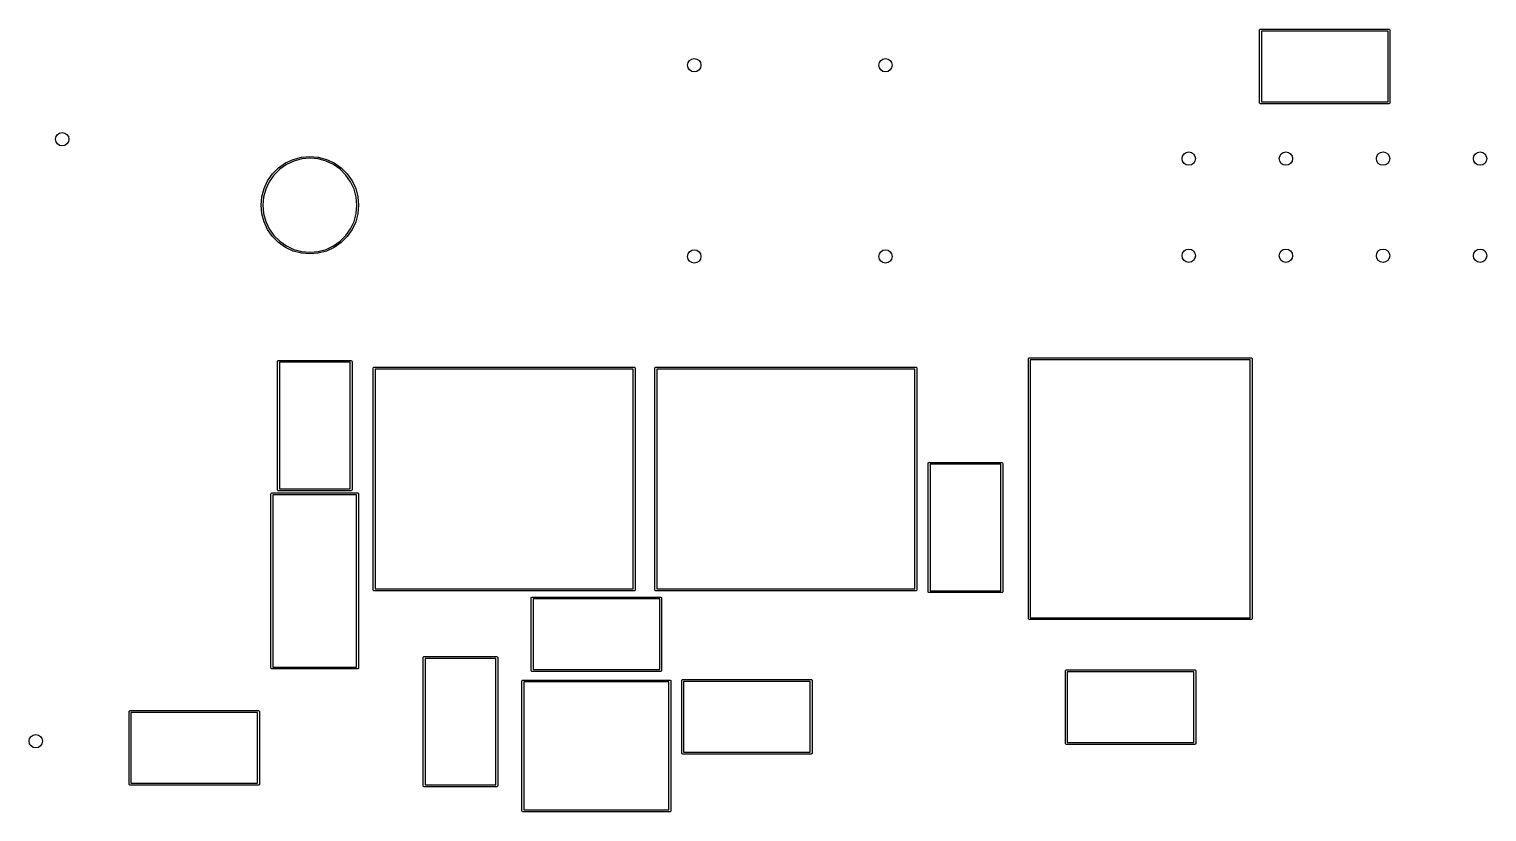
# Model space of a CAD drawing. Extents: x 0.2 to 3.3, y 0.3 to 2.52.
# Drawn here: x 0.366 to 1.867, y 1.707 to 2.513 of the extents above; entities that cross this region are included whole.
import ezdxf

# ---------------------------------------------------------------- set-up
doc = ezdxf.new("R2010")
doc.units = 0
doc.header["$MEASUREMENT"] = 0
doc.layers.add('BLACK', color=7, linetype='CONTINUOUS')

msp = doc.modelspace()

# ---------------------------------------------------------------- linework, layer by layer
at = {"layer": 'BLACK', "linetype": 'CONTINUOUS'}
for p, q in [((1.6329, 2.5128), (1.6335, 2.5133)), ((1.6329, 2.5124), (1.6329, 2.5128)), ((1.6329, 2.4376), (1.6329, 2.5124)), ((1.6335, 2.5133), (1.6339, 2.5134)), ((1.6339, 2.5134), (1.7661, 2.5134)), ((1.6348, 2.5114), (1.6348, 2.4386)), ((1.7652, 2.5114), (1.6348, 2.5114)), ((1.7652, 2.4386), (1.7652, 2.5114)), ((1.7661, 2.5134), (1.7665, 2.5133)), ((1.7665, 2.5133), (1.7671, 2.5128)), ((1.7671, 2.5128), (1.7671, 2.5124)), ((1.7671, 2.5124), (1.7671, 2.4376)), ((1.6329, 2.4372), (1.6329, 2.4376)), ((1.6335, 2.4367), (1.6329, 2.4372)), ((1.6339, 2.4366), (1.6335, 2.4367)), ((1.7661, 2.4366), (1.6339, 2.4366)), ((1.6348, 2.4386), (1.7652, 2.4386)), ((1.7665, 2.4367), (1.7661, 2.4366)), ((1.7671, 2.4372), (1.7665, 2.4367)), ((1.7671, 2.4376), (1.7671, 2.4372)), ((0.6227, 2.3705), (0.6299, 2.3755)), ((0.6308, 2.3739), (0.6239, 2.3691)), ((0.6299, 2.3755), (0.6378, 2.3792)), ((0.6384, 2.3775), (0.6308, 2.3739)), ((0.6378, 2.3792), (0.6463, 2.3814)), ((0.6466, 2.3797), (0.6384, 2.3775)), ((0.6463, 2.3814), (0.655, 2.3822)), ((0.655, 2.3804), (0.6466, 2.3797)), ((0.655, 2.3822), (0.6637, 2.3814)), ((0.6634, 2.3797), (0.655, 2.3804)), ((0.6716, 2.3775), (0.6634, 2.3797)), ((0.6637, 2.3814), (0.6722, 2.3792)), ((0.6792, 2.3739), (0.6716, 2.3775)), ((0.6722, 2.3792), (0.6801, 2.3755)), ((0.6861, 2.3691), (0.6792, 2.3739)), ((0.6801, 2.3755), (0.6873, 2.3705)), ((0.6078, 2.3492), (0.6115, 2.3571)), ((0.6115, 2.3571), (0.6165, 2.3643)), ((0.6179, 2.3631), (0.6131, 2.3562)), ((0.6165, 2.3643), (0.6227, 2.3705)), ((0.6239, 2.3691), (0.6179, 2.3631)), ((0.6921, 2.3631), (0.6861, 2.3691)), ((0.6873, 2.3705), (0.6935, 2.3643)), ((0.6969, 2.3562), (0.6921, 2.3631)), ((0.6935, 2.3643), (0.6985, 2.3571)), ((0.6985, 2.3571), (0.7022, 2.3492)), ((0.6056, 2.3407), (0.6078, 2.3492)), ((0.6095, 2.3486), (0.6073, 2.3404)), ((0.6131, 2.3562), (0.6095, 2.3486)), ((0.7005, 2.3486), (0.6969, 2.3562)), ((0.7027, 2.3404), (0.7005, 2.3486)), ((0.7022, 2.3492), (0.7044, 2.3407)), ((0.6048, 2.332), (0.6056, 2.3407)), ((0.6056, 2.3233), (0.6048, 2.332)), ((0.6073, 2.3404), (0.6066, 2.332)), ((0.6066, 2.332), (0.6073, 2.3236)), ((0.7034, 2.332), (0.7027, 2.3404)), ((0.7027, 2.3236), (0.7034, 2.332)), ((0.7044, 2.3407), (0.7052, 2.332)), ((0.7052, 2.332), (0.7044, 2.3233)), ((0.6078, 2.3148), (0.6056, 2.3233)), ((0.6073, 2.3236), (0.6095, 2.3154)), ((0.6115, 2.3069), (0.6078, 2.3148)), ((0.6095, 2.3154), (0.6131, 2.3078)), ((0.6969, 2.3078), (0.7005, 2.3154)), ((0.7022, 2.3148), (0.6985, 2.3069)), ((0.7005, 2.3154), (0.7027, 2.3236)), ((0.7044, 2.3233), (0.7022, 2.3148)), ((0.6165, 2.2997), (0.6115, 2.3069)), ((0.6131, 2.3078), (0.6179, 2.3009)), ((0.6227, 2.2935), (0.6165, 2.2997)), ((0.6179, 2.3009), (0.6239, 2.2949)), ((0.6861, 2.2949), (0.6921, 2.3009)), ((0.6935, 2.2997), (0.6873, 2.2935)), ((0.6921, 2.3009), (0.6969, 2.3078)), ((0.6985, 2.3069), (0.6935, 2.2997)), ((0.6299, 2.2885), (0.6227, 2.2935)), ((0.6239, 2.2949), (0.6308, 2.2901)), ((0.6378, 2.2848), (0.6299, 2.2885)), ((0.6308, 2.2901), (0.6384, 2.2865)), ((0.6463, 2.2826), (0.6378, 2.2848)), ((0.6384, 2.2865), (0.6466, 2.2843)), ((0.655, 2.2818), (0.6463, 2.2826)), ((0.6466, 2.2843), (0.655, 2.2836)), ((0.655, 2.2836), (0.6634, 2.2843)), ((0.6637, 2.2826), (0.655, 2.2818)), ((0.6634, 2.2843), (0.6716, 2.2865)), ((0.6722, 2.2848), (0.6637, 2.2826)), ((0.6716, 2.2865), (0.6792, 2.2901)), ((0.6801, 2.2885), (0.6722, 2.2848)), ((0.6792, 2.2901), (0.6861, 2.2949)), ((0.6873, 2.2935), (0.6801, 2.2885)), ((0.6216, 2.1711), (0.6217, 2.1715)), ((0.6216, 2.0389), (0.6216, 2.1711)), ((0.6217, 2.1715), (0.6222, 2.1721)), ((0.6222, 2.1721), (0.6226, 2.1721)), ((0.6226, 2.1721), (0.6974, 2.1721)), ((0.6236, 2.1702), (0.6236, 2.0398)), ((0.6964, 2.1702), (0.6236, 2.1702)), ((0.6964, 2.0398), (0.6964, 2.1702)), ((0.6974, 2.1721), (0.6978, 2.1721)), ((0.6978, 2.1721), (0.6983, 2.1715)), ((0.6983, 2.1715), (0.6984, 2.1711)), ((0.6984, 2.1711), (0.6984, 2.0389)), ((0.7202, 2.1645), (0.7208, 2.1651)), ((0.7202, 2.1642), (0.7202, 2.1645)), ((0.7202, 1.9358), (0.7202, 2.1642)), ((0.7208, 2.1651), (0.7211, 2.1652)), ((0.7211, 2.1652), (0.9889, 2.1652)), ((0.7221, 2.1632), (0.7221, 1.9368)), ((0.9879, 2.1632), (0.7221, 2.1632)), ((0.9879, 1.9368), (0.9879, 2.1632)), ((0.9889, 2.1652), (0.9892, 2.1651)), ((0.9892, 2.1651), (0.9898, 2.1645)), ((0.9898, 2.1645), (0.9898, 2.1642)), ((0.9898, 2.1642), (0.9898, 1.9358)), ((1.0102, 2.1645), (1.0108, 2.1651)), ((1.0102, 2.1642), (1.0102, 2.1645)), ((1.0102, 1.9358), (1.0102, 2.1642)), ((1.0108, 2.1651), (1.0111, 2.1652)), ((1.0111, 2.1652), (1.2789, 2.1652)), ((1.0121, 2.1632), (1.0121, 1.9368)), ((1.2779, 2.1632), (1.0121, 2.1632)), ((1.2779, 1.9368), (1.2779, 2.1632)), ((1.2789, 2.1652), (1.2792, 2.1651)), ((1.2792, 2.1651), (1.2798, 2.1645)), ((1.2798, 2.1645), (1.2798, 2.1642)), ((1.2798, 2.1642), (1.2798, 1.9358)), ((1.3948, 2.1739), (1.3949, 2.1742)), ((1.3948, 1.9061), (1.3948, 2.1739)), ((1.3949, 2.1742), (1.3955, 2.1748)), ((1.3955, 2.1748), (1.3958, 2.1748)), ((1.3958, 2.1748), (1.6242, 2.1748)), ((1.3968, 2.1729), (1.3968, 1.9071)), ((1.6232, 2.1729), (1.3968, 2.1729)), ((1.6232, 1.9071), (1.6232, 2.1729)), ((1.6242, 2.1748), (1.6245, 2.1748)), ((1.6245, 2.1748), (1.6251, 2.1742)), ((1.6251, 2.1742), (1.6252, 2.1739)), ((1.6252, 2.1739), (1.6252, 1.9061)), ((1.2916, 2.0661), (1.2917, 2.0665)), ((1.2916, 1.9339), (1.2916, 2.0661)), ((1.2917, 2.0665), (1.2922, 2.0671)), ((1.2922, 2.0671), (1.2926, 2.0671)), ((1.2926, 2.0671), (1.3674, 2.0671)), ((1.2936, 2.0652), (1.2936, 1.9348)), ((1.3664, 2.0652), (1.2936, 2.0652)), ((1.3664, 1.9348), (1.3664, 2.0652)), ((1.3674, 2.0671), (1.3678, 2.0671)), ((1.3678, 2.0671), (1.3683, 2.0665)), ((1.3683, 2.0665), (1.3684, 2.0661)), ((1.3684, 2.0661), (1.3684, 1.9339)), ((0.6149, 2.0348), (0.615, 2.0351)), ((0.6149, 1.8552), (0.6149, 2.0348)), ((0.615, 2.0351), (0.6155, 2.0357)), ((0.6155, 2.0357), (0.6159, 2.0357)), ((0.6159, 2.0357), (0.7041, 2.0357)), ((0.6169, 2.0338), (0.6169, 1.8562)), ((0.7031, 2.0338), (0.6169, 2.0338)), ((0.6217, 2.0385), (0.6216, 2.0389)), ((0.6222, 2.0379), (0.6217, 2.0385)), ((0.6226, 2.0379), (0.6222, 2.0379)), ((0.6974, 2.0379), (0.6226, 2.0379)), ((0.6236, 2.0398), (0.6964, 2.0398)), ((0.6978, 2.0379), (0.6974, 2.0379)), ((0.6983, 2.0385), (0.6978, 2.0379)), ((0.6984, 2.0389), (0.6983, 2.0385)), ((0.7031, 1.8562), (0.7031, 2.0338)), ((0.7041, 2.0357), (0.7045, 2.0357)), ((0.7045, 2.0357), (0.705, 2.0351)), ((0.705, 2.0351), (0.7051, 2.0348)), ((0.7051, 2.0348), (0.7051, 1.8552)), ((0.7221, 1.9368), (0.9879, 1.9368)), ((1.0121, 1.9368), (1.2779, 1.9368)), ((0.7202, 1.9355), (0.7202, 1.9358)), ((0.7208, 1.9349), (0.7202, 1.9355)), ((0.7211, 1.9348), (0.7208, 1.9349)), ((0.9889, 1.9348), (0.7211, 1.9348)), ((0.8829, 1.9278), (0.8835, 1.9283)), ((0.8829, 1.9274), (0.8829, 1.9278)), ((0.8829, 1.8526), (0.8829, 1.9274)), ((0.8835, 1.9283), (0.8839, 1.9284)), ((0.8839, 1.9284), (1.0161, 1.9284)), ((0.8848, 1.9264), (0.8848, 1.8536)), ((1.0152, 1.9264), (0.8848, 1.9264)), ((0.9892, 1.9349), (0.9889, 1.9348)), ((0.9898, 1.9355), (0.9892, 1.9349)), ((0.9898, 1.9358), (0.9898, 1.9355)), ((1.0102, 1.9355), (1.0102, 1.9358)), ((1.0108, 1.9349), (1.0102, 1.9355)), ((1.0111, 1.9348), (1.0108, 1.9349)), ((1.2789, 1.9348), (1.0111, 1.9348)), ((1.0152, 1.8536), (1.0152, 1.9264)), ((1.0161, 1.9284), (1.0165, 1.9283)), ((1.0165, 1.9283), (1.0171, 1.9278)), ((1.0171, 1.9278), (1.0171, 1.9274)), ((1.0171, 1.9274), (1.0171, 1.8526)), ((1.2792, 1.9349), (1.2789, 1.9348)), ((1.2798, 1.9355), (1.2792, 1.9349)), ((1.2798, 1.9358), (1.2798, 1.9355)), ((1.2917, 1.9335), (1.2916, 1.9339)), ((1.2922, 1.9329), (1.2917, 1.9335)), ((1.2926, 1.9329), (1.2922, 1.9329)), ((1.3674, 1.9329), (1.2926, 1.9329)), ((1.2936, 1.9348), (1.3664, 1.9348)), ((1.3678, 1.9329), (1.3674, 1.9329)), ((1.3683, 1.9335), (1.3678, 1.9329)), ((1.3684, 1.9339), (1.3683, 1.9335)), ((1.3968, 1.9071), (1.6232, 1.9071)), ((1.3949, 1.9058), (1.3948, 1.9061)), ((1.3955, 1.9052), (1.3949, 1.9058)), ((1.3958, 1.9052), (1.3955, 1.9052)), ((1.6242, 1.9052), (1.3958, 1.9052)), ((1.6245, 1.9052), (1.6242, 1.9052)), ((1.6251, 1.9058), (1.6245, 1.9052)), ((1.6252, 1.9061), (1.6251, 1.9058)), ((0.7716, 1.8661), (0.7717, 1.8665)), ((0.7716, 1.7339), (0.7716, 1.8661)), ((0.7717, 1.8665), (0.7722, 1.8671)), ((0.7722, 1.8671), (0.7726, 1.8671)), ((0.7726, 1.8671), (0.8474, 1.8671)), ((0.7736, 1.8652), (0.7736, 1.7348)), ((0.8464, 1.8652), (0.7736, 1.8652)), ((0.8464, 1.7348), (0.8464, 1.8652)), ((0.8474, 1.8671), (0.8478, 1.8671)), ((0.8478, 1.8671), (0.8483, 1.8665)), ((0.8483, 1.8665), (0.8484, 1.8661)), ((0.8484, 1.8661), (0.8484, 1.7339)), ((0.615, 1.8549), (0.6149, 1.8552)), ((0.6155, 1.8543), (0.615, 1.8549)), ((0.6159, 1.8543), (0.6155, 1.8543)), ((0.7041, 1.8543), (0.6159, 1.8543)), ((0.6169, 1.8562), (0.7031, 1.8562)), ((0.7045, 1.8543), (0.7041, 1.8543)), ((0.705, 1.8549), (0.7045, 1.8543)), ((0.7051, 1.8552), (0.705, 1.8549)), ((0.8829, 1.8522), (0.8829, 1.8526)), ((0.8835, 1.8517), (0.8829, 1.8522)), ((0.8839, 1.8516), (0.8835, 1.8517)), ((1.0161, 1.8516), (0.8839, 1.8516)), ((0.8848, 1.8536), (1.0152, 1.8536)), ((1.0165, 1.8517), (1.0161, 1.8516)), ((1.0171, 1.8522), (1.0165, 1.8517)), ((1.0171, 1.8526), (1.0171, 1.8522)), ((1.4329, 1.8528), (1.4335, 1.8533)), ((1.4329, 1.8524), (1.4329, 1.8528)), ((1.4329, 1.7776), (1.4329, 1.8524)), ((1.4335, 1.8533), (1.4339, 1.8534)), ((1.4339, 1.8534), (1.5661, 1.8534)), ((1.4348, 1.8514), (1.4348, 1.7786)), ((1.5652, 1.8514), (1.4348, 1.8514)), ((1.5652, 1.7786), (1.5652, 1.8514)), ((1.5661, 1.8534), (1.5665, 1.8533)), ((1.5665, 1.8533), (1.5671, 1.8528)), ((1.5671, 1.8528), (1.5671, 1.8524)), ((1.5671, 1.8524), (1.5671, 1.7776)), ((0.8734, 1.8419), (0.8735, 1.8423)), ((0.8734, 1.7081), (0.8734, 1.8419)), ((0.8735, 1.8423), (0.874, 1.8428)), ((0.874, 1.8428), (0.8744, 1.8429)), ((0.8744, 1.8429), (1.0256, 1.8429)), ((0.8754, 1.8409), (0.8754, 1.7091)), ((1.0246, 1.8409), (0.8754, 1.8409)), ((1.0246, 1.7091), (1.0246, 1.8409)), ((1.0256, 1.8429), (1.026, 1.8428)), ((1.026, 1.8428), (1.0265, 1.8423)), ((1.0265, 1.8423), (1.0266, 1.8419)), ((1.0266, 1.8419), (1.0266, 1.7081)), ((1.0379, 1.8428), (1.0385, 1.8433)), ((1.0379, 1.8424), (1.0379, 1.8428)), ((1.0379, 1.7676), (1.0379, 1.8424)), ((1.0385, 1.8433), (1.0389, 1.8434)), ((1.0389, 1.8434), (1.1711, 1.8434)), ((1.0398, 1.8414), (1.0398, 1.7686)), ((1.1702, 1.8414), (1.0398, 1.8414)), ((1.1702, 1.7686), (1.1702, 1.8414)), ((1.1711, 1.8434), (1.1715, 1.8433)), ((1.1715, 1.8433), (1.1721, 1.8428)), ((1.1721, 1.8428), (1.1721, 1.8424)), ((1.1721, 1.8424), (1.1721, 1.7676)), ((0.4689, 1.8108), (0.4695, 1.8113)), ((0.4689, 1.8104), (0.4689, 1.8108)), ((0.4689, 1.7356), (0.4689, 1.8104)), ((0.4695, 1.8113), (0.4699, 1.8114)), ((0.4699, 1.8114), (0.6021, 1.8114)), ((0.4708, 1.8094), (0.4708, 1.7366)), ((0.6012, 1.8094), (0.4708, 1.8094)), ((0.6012, 1.7366), (0.6012, 1.8094)), ((0.6021, 1.8114), (0.6025, 1.8113)), ((0.6025, 1.8113), (0.6031, 1.8108)), ((0.6031, 1.8108), (0.6031, 1.8104)), ((0.6031, 1.8104), (0.6031, 1.7356)), ((1.4329, 1.7772), (1.4329, 1.7776)), ((1.4335, 1.7767), (1.4329, 1.7772)), ((1.4339, 1.7766), (1.4335, 1.7767)), ((1.5661, 1.7766), (1.4339, 1.7766)), ((1.4348, 1.7786), (1.5652, 1.7786)), ((1.5665, 1.7767), (1.5661, 1.7766)), ((1.5671, 1.7772), (1.5665, 1.7767)), ((1.5671, 1.7776), (1.5671, 1.7772)), ((1.0379, 1.7672), (1.0379, 1.7676)), ((1.0385, 1.7667), (1.0379, 1.7672)), ((1.0389, 1.7666), (1.0385, 1.7667)), ((1.1711, 1.7666), (1.0389, 1.7666)), ((1.0398, 1.7686), (1.1702, 1.7686)), ((1.1715, 1.7667), (1.1711, 1.7666)), ((1.1721, 1.7672), (1.1715, 1.7667)), ((1.1721, 1.7676), (1.1721, 1.7672)), ((0.4689, 1.7352), (0.4689, 1.7356)), ((0.4695, 1.7347), (0.4689, 1.7352)), ((0.4699, 1.7346), (0.4695, 1.7347)), ((0.6021, 1.7346), (0.4699, 1.7346)), ((0.4708, 1.7366), (0.6012, 1.7366)), ((0.6025, 1.7347), (0.6021, 1.7346)), ((0.6031, 1.7352), (0.6025, 1.7347)), ((0.6031, 1.7356), (0.6031, 1.7352)), ((0.7717, 1.7335), (0.7716, 1.7339)), ((0.7722, 1.7329), (0.7717, 1.7335)), ((0.7726, 1.7329), (0.7722, 1.7329)), ((0.8474, 1.7329), (0.7726, 1.7329)), ((0.7736, 1.7348), (0.8464, 1.7348)), ((0.8478, 1.7329), (0.8474, 1.7329)), ((0.8483, 1.7335), (0.8478, 1.7329)), ((0.8484, 1.7339), (0.8483, 1.7335)), ((0.8735, 1.7077), (0.8734, 1.7081)), ((0.874, 1.7072), (0.8735, 1.7077)), ((0.8744, 1.7071), (0.874, 1.7072)), ((1.0256, 1.7071), (0.8744, 1.7071)), ((0.8754, 1.7091), (1.0246, 1.7091)), ((1.026, 1.7072), (1.0256, 1.7071)), ((1.0265, 1.7077), (1.026, 1.7072)), ((1.0266, 1.7081), (1.0265, 1.7077))]:
    msp.add_line(p, q, dxfattribs=at)
at = {"layer": 'BLACK'}
for centre in [(1.0508, 2.4762), (1.2477, 2.4762), (0.4, 2.4), (1.56, 2.38), (1.66, 2.38), (1.76, 2.38), (1.86, 2.38), (1.0508, 2.2792), (1.2477, 2.2792), (1.56, 2.28), (1.66, 2.28), (1.76, 2.28), (1.86, 2.28), (0.3728, 1.7799)]:
    msp.add_circle(centre, 0.00689, dxfattribs=at)

doc.saveas('drawing.dxf')
